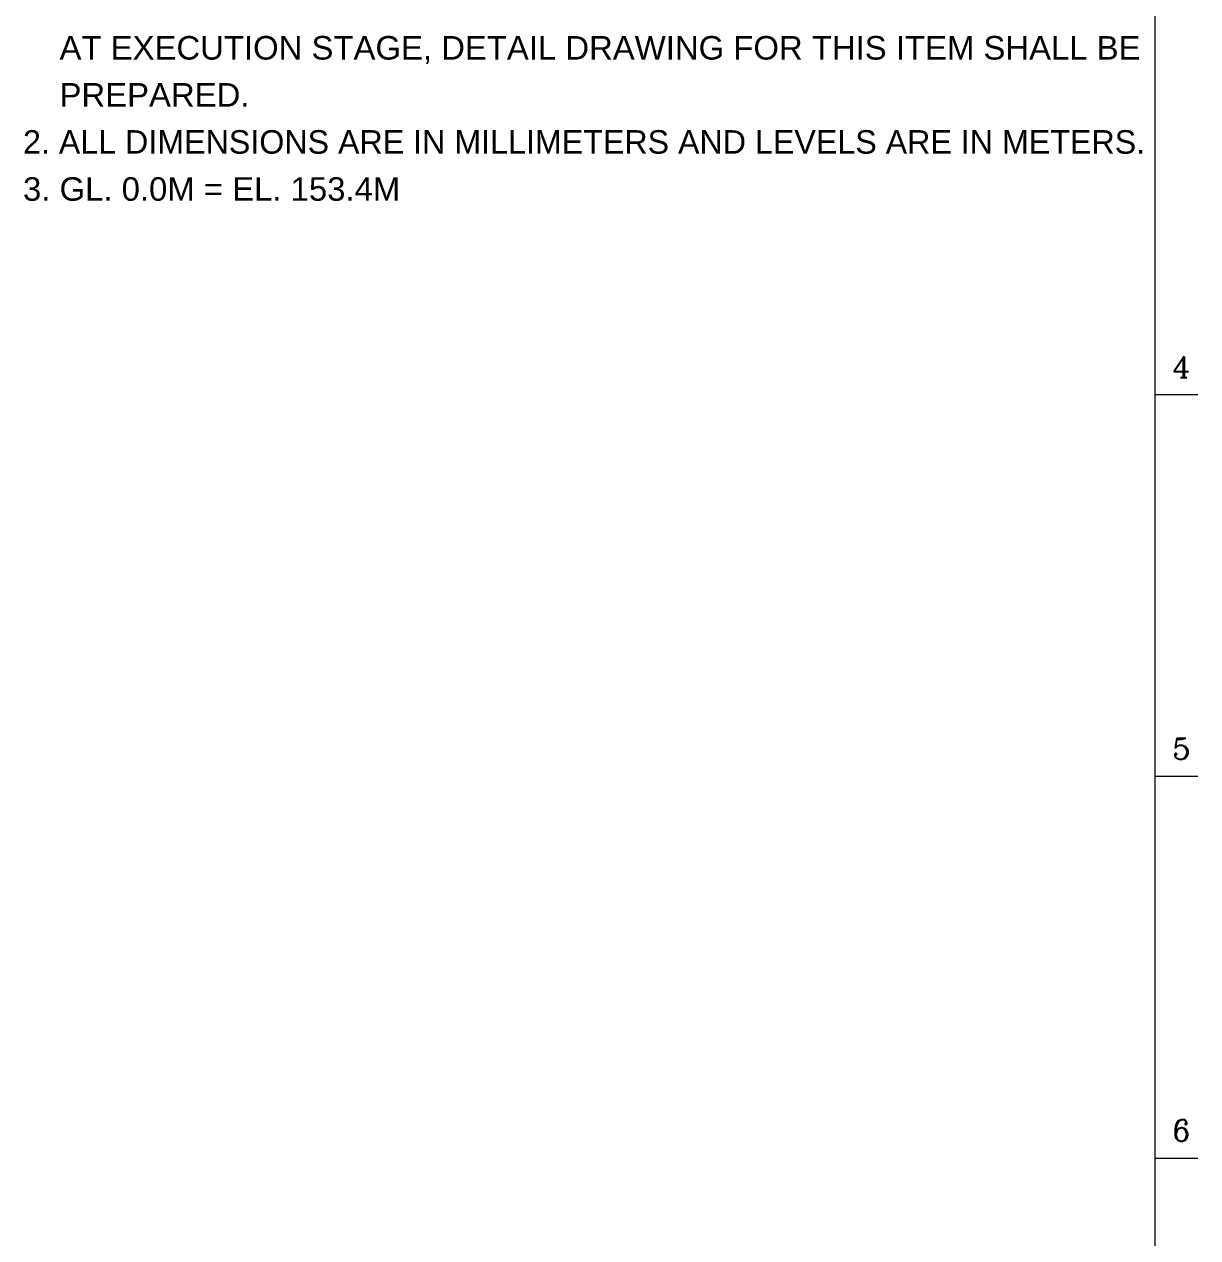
# Model space of a CAD drawing. Header units: millimetres. Extents: x -300 to 383236, y -195106 to -144646.
# Drawn here: x 291487 to 303457, y -169876 to -157499 of the extents above; entities that cross this region are included whole.
import ezdxf
from ezdxf.enums import TextEntityAlignment as Align

# ---------------------------------------------------------------- set-up
doc = ezdxf.new("R2010")
doc.units = ezdxf.units.MM
doc.header["$LTSCALE"] = 60
doc.layers.add('1', color=7, linetype='Continuous')
doc.layers.add('C_TEXT_01', color=2, linetype='Continuous')
doc.layers.add('TAN-TIT', color=30, linetype='Continuous', lineweight=0)
doc.styles.add('Arial', font='arial.ttf')
doc.styles.add('COM', font='COMPLEX', dxfattribs={"height": 5})

# ---------------------------------------------------------------- blocks, each defined once
blk = doc.blocks.new('BORDER')
at = {"layer": 'TAN-TIT'}
for p, q in [((232823, 3520), (232823, 164680)), ((232823, 112766), (234266, 112766)), ((232823, 99787), (234266, 99787)), ((232823, 86808), (234266, 86808))]:
    blk.add_line(p, q, dxfattribs=at)
at = {"layer": 'TAN-TIT', "style": 'COM'}
for s, p in [('4', (233400, 113342)), ('5', (233400, 100364)), ('6', (233400, 87385))]:
    blk.add_text(s, height=721, dxfattribs=at).set_placement(p)

msp = doc.modelspace()

# ---------------------------------------------------------------- block references
at = {"layer": '1', "xscale": 0.3, "yscale": 0.3, "zscale": 0.3}
msp.add_blockref('BORDER', (233177.5, -195106.1), dxfattribs=at)

# ---------------------------------------------------------------- texts
at = {"layer": 'C_TEXT_01', "style": 'Arial'}
for s, p in [('    AT EXECUTION STAGE, DETAIL DRAWING FOR THIS ITEM SHALL BE', (291473.9, -157739.4)), ('    PREPARED.', (291473.9, -158219.4)), ('3. GL. 0.0M = EL. 153.4M', (291473.9, -159179.4))]:
    msp.add_text(s, height=240, dxfattribs=at).set_placement(p, align=Align.MIDDLE_LEFT)
at = {"layer": 'C_TEXT_01', "style": 'Arial', "width": 0.98}
msp.add_text('2. ALL DIMENSIONS ARE IN MILLIMETERS AND LEVELS ARE IN METERS.', height=240, dxfattribs=at).set_placement((291473.9, -158699.4), align=Align.MIDDLE_LEFT)

doc.saveas('drawing.dxf')
